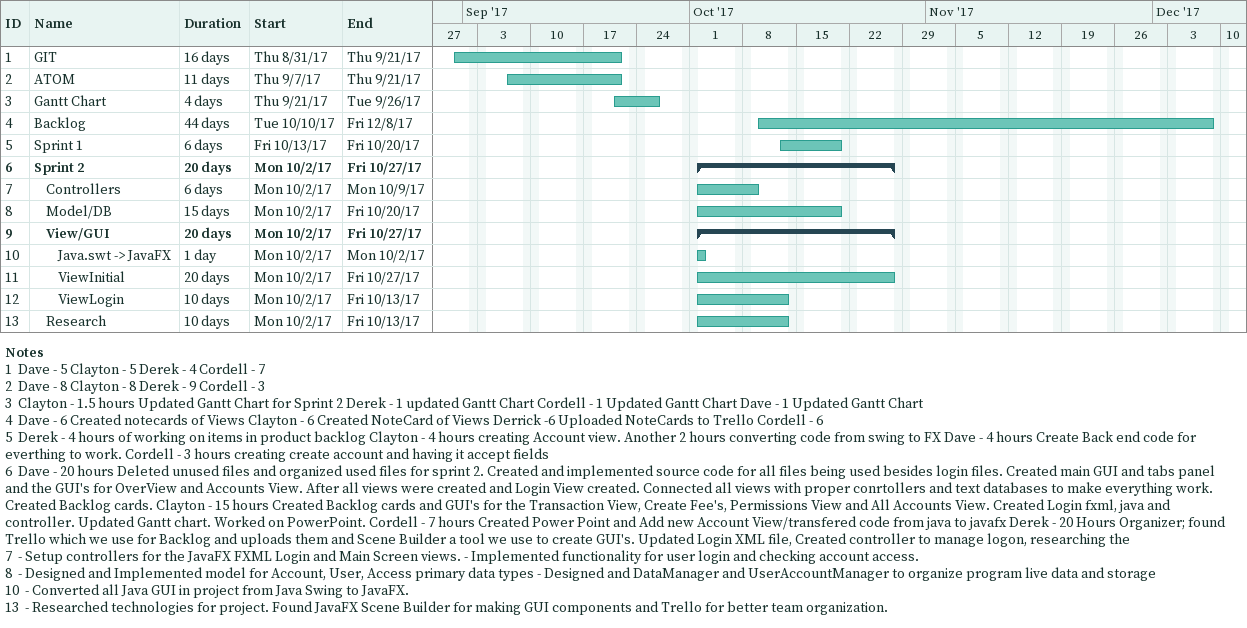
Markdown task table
| ID | Level | Task | Duration | Start | Finish |
|---|---|---|---|---|---|
| 1 | 1 | GIT | 16d | 2017-08-31 | 2017-09-21 |
| 2 | 1 | ATOM | 11d | 2017-09-07 | 2017-09-21 |
| 3 | 1 | Gantt Chart | 4d | 2017-09-21 | 2017-09-26 |
| 4 | 1 | Backlog | 44d | 2017-10-10 | 2017-12-08 |
| 5 | 1 | Sprint 1 | 6d | 2017-10-13 | 2017-10-20 |
| 6 | 1 | **Sprint 2** | 20d | 2017-10-02 | 2017-10-27 |
| 7 | 2 | Controllers | 6d | 2017-10-02 | 2017-10-09 |
| 8 | 2 | Model/DB | 15d | 2017-10-02 | 2017-10-20 |
| 9 | 2 | **View/GUI** | 20d | 2017-10-02 | 2017-10-27 |
| 10 | 3 | Java.swt -> JavaFX | 1d | 2017-10-02 | 2017-10-02 |
| 11 | 3 | ViewInitial | 20d | 2017-10-02 | 2017-10-27 |
| 12 | 3 | ViewLogin | 10d | 2017-10-02 | 2017-10-13 |
| 13 | 2 | Research | 10d | 2017-10-02 | 2017-10-13 |

Notes
- 1: Dave - 5 Clayton - 5 Derek - 4 Cordell - 7
- 2: Dave - 8 Clayton - 8 Derek - 9 Cordell - 3
- 3: Clayton - 1.5 hours Updated Gantt Chart for Sprint 2 Derek - 1 updated Gantt Chart Cordell - 1 Updated Gantt Chart Dave - 1 Updated Gantt Chart
- 4: Dave - 6 Created notecards of Views Clayton - 6 Created NoteCard of Views Derrick -6 Uploaded NoteCards to Trello Cordell - 6
- 5: Derek - 4 hours of working on items in product backlog Clayton - 4 hours creating Account view. Another 2 hours converting code from swing to FX Dave - 4 hours Create Back end code for everthing to work. Cordell - 3 hours creating create account and having it accept fields
- 6: Dave - 20 hours Deleted unused files and organized used files for sprint 2. Created and implemented source code for all files being used besides login files. Created main GUI and tabs panel and the GUI's for OverView and Accounts View. After all views were created and Login View created. Connected all views with proper conrtollers and text databases to make everything work. Created Backlog cards. Clayton - 15 hours Created Backlog cards and GUI's for the Transaction View, Create Fee's, Permissions View and All Accounts View. Created Login fxml, java and controller. Updated Gantt chart. Worked on PowerPoint. Cordell - 7 hours Created Power Point and Add new Account View/transfered code from java to javafx Derek - 20 Hours Organizer; found Trello which we use for Backlog and uploads them and Scene Builder a tool we use to create GUI's. Updated Login XML file, Created controller to manage logon, researching the
- 7: - Setup controllers for the JavaFX FXML Login and Main Screen views. - Implemented functionality for user login and checking account access.
- 8: - Designed and Implemented model for Account, User, Access primary data types - Designed and DataManager and UserAccountManager to organize program live data and storage
- 10: - Converted all Java GUI in project from Java Swing to JavaFX.
- 13: - Researched technologies for project. Found JavaFX Scene Builder for making GUI components and Trello for better team organization.
